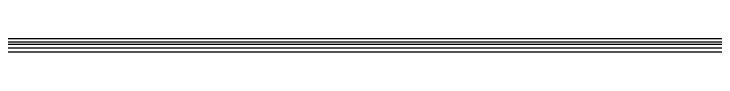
# Model space of a CAD drawing. Extents: x -76427 to 292734, y -42117 to 131250.
# Drawn here: x 13044.3 to 13477.4, y 3086.1 to 3094.4 of the extents above; entities that cross this region are included whole.
import ezdxf

# ---------------------------------------------------------------- set-up
doc = ezdxf.new("R2010")
doc.units = 0
doc.header["$LTSCALE"] = 10
doc.layers.add('XFM7Q10PV-200K$0$PV-EQ(200K)', color=22, linetype='Continuous')

# ---------------------------------------------------------------- blocks, each defined once
blk = doc.blocks.new('XFM7Q10PV-200K$0$PV-主機 - Mega-V57-CUB_L40')
for p, q in [((921.98, -1369), (921.98, 1399)), ((923.48, -1365), (923.48, 1395)), ((925.48, -1365), (925.48, 1395)), ((919.98, 593.68), (919.98, -473.68)), ((917.23, -472.25), (917.23, 592.25))]:
    blk.add_line(p, q)
blk = doc.blocks.new('XFM7Q10PV-200K')
at = {"layer": 'XFM7Q10PV-200K$0$PV-EQ(200K)', "rotation": 90}
blk.add_blockref('XFM7Q10PV-200K$0$PV-主機 - Mega-V57-CUB_L40', (13140, 2168.9), dxfattribs=at)

msp = doc.modelspace()

# ---------------------------------------------------------------- block references
msp.add_blockref('XFM7Q10PV-200K', (0, 0))

doc.saveas('drawing.dxf')
